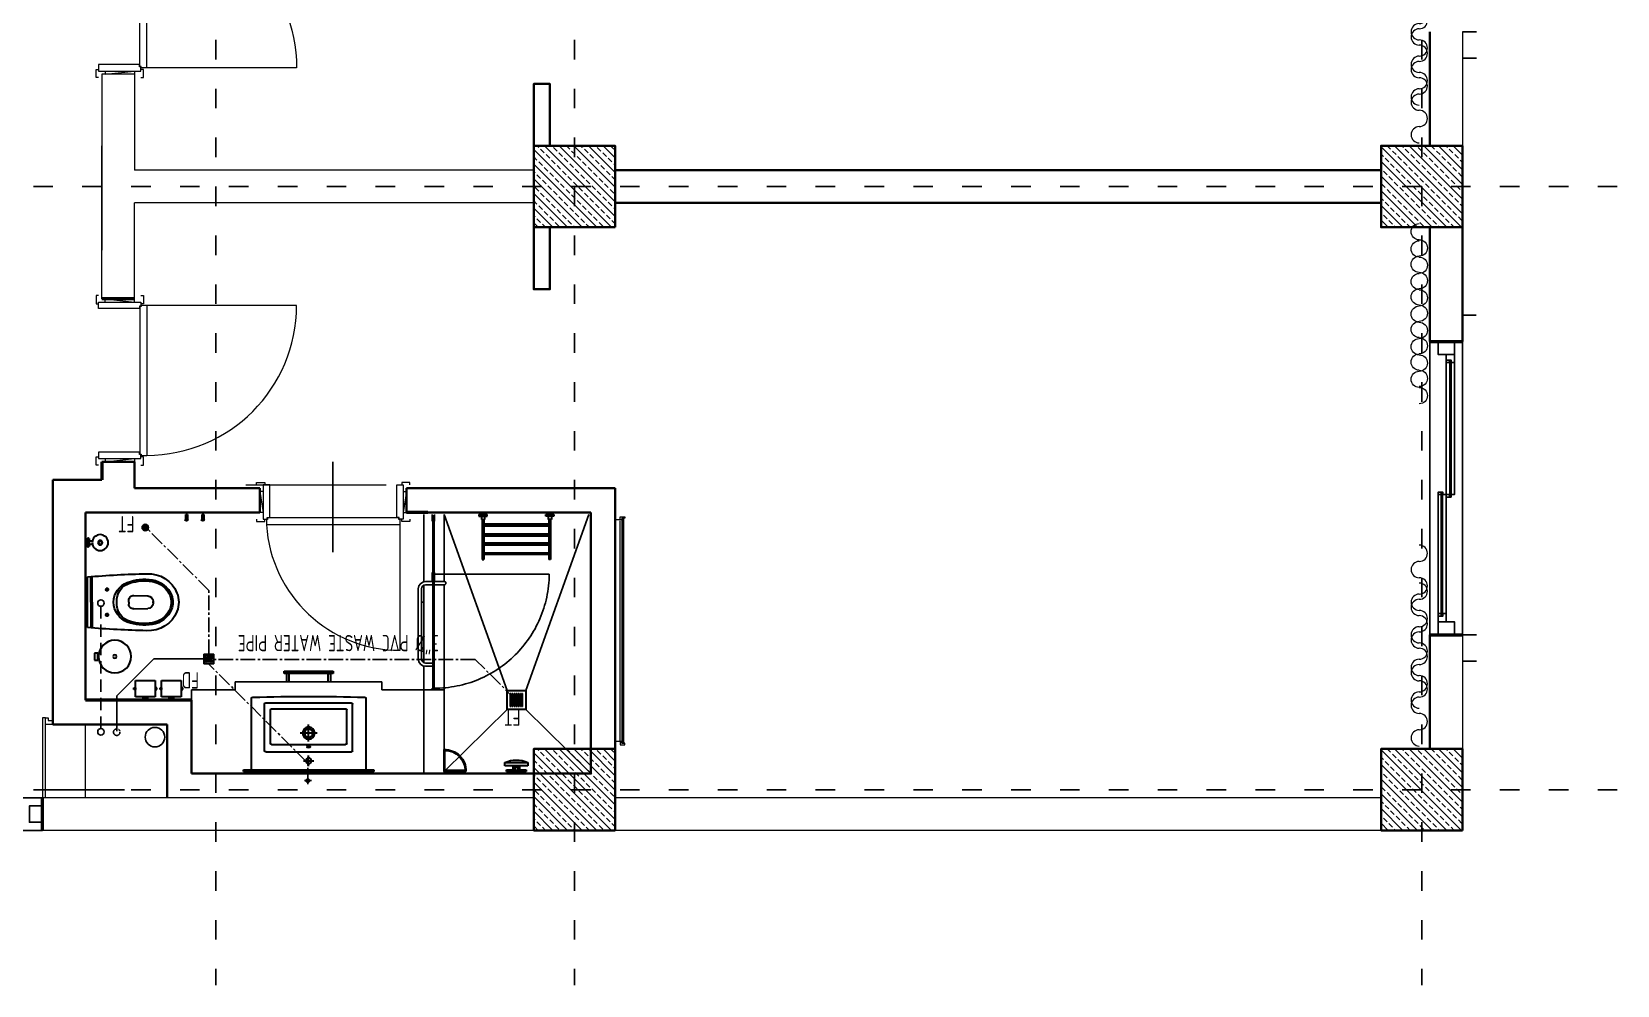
# Model space of a CAD drawing. Header units: millimetres. Extents: x 626118 to 667468, y 4481694 to 4492717.
# Drawn here: x 656690 to 657663, y 4488949 to 4489534 of the extents above; entities that cross this region are included whole.
import ezdxf

# ---------------------------------------------------------------- set-up
doc = ezdxf.new("R2010")
doc.units = ezdxf.units.MM
for name, pattern in [('ACAD_ISO03W100', [30, 12, -18]), ('CENTER2', [1.125, 0.75, -0.125, 0.125, -0.125]), ('DUZ', [500, 500]), ('HIDDEN', [0.375, 0.25, -0.125]), ('HIDDEN2', [0.1875, 0.125, -0.0625])]:
    doc.linetypes.add(name, pattern=pattern)
doc.layers.get('0').update_dxf_attribs({"color": 1, "linetype": 'DUZ'})
for name, color, linetype in [('0 MC MAHAL', 94, 'Continuous'), ('a_cam', 161, 'Continuous'), ('a_gorunus', 233, 'Continuous'), ('a_mobilya', 1, 'Continuous'), ('a_mobilya_tarama', 253, 'Continuous'), ('a_seramik', 241, 'Continuous'), ('a_seramik_tarama', 85, 'Continuous'), ('a_vitrifiye', 195, 'Continuous'), ('AGAC', 116, 'Continuous'), ('DR-SOIL PIPE', 6, 'HIDDEN'), ('DR-TEXT', 3, 'Continuous'), ('DR-WASTE PIPE', 5, 'CENTER2'), ('KOLTAR_F', 145, 'Continuous'), ('PEN', 161, 'Continuous'), ('pen.kap.olc', 205, 'Continuous'), ('PLUM FIT', 7, 'Continuous'), ('söve', 26, 'DUZ'), ('TESİSAT', 57, 'Continuous')]:
    doc.layers.add(name, color=color, linetype=linetype)
for name, color, linetype, lineweight in [('cam', 143, 'Continuous', 20), ('DUV', 220, 'Continuous', 50), ('DUVAR', 7, 'Continuous', 35), ('FE_MOBTEF.2', 33, 'Continuous', 18), ('FE_PERDE', 205, 'Continuous', 15), ('gor25', 142, 'Continuous', 25), ('iç duvar', 7, 'Continuous', 50), ('KAPEN', 151, 'Continuous', 9), ('KOLON_F', 3, 'Continuous', 35), ('sabt_tef', 181, 'Continuous', 30)]:
    doc.layers.add(name, color=color, linetype=linetype, lineweight=lineweight)
doc.styles.add('din.shx', font='din.shx', dxfattribs={"width": 0.7})
pattern_1 = [(135, (5158970.136, 3828830.847), (-4.4901280605, -4.4901280605), []), (135, (5158970.136, 3828835.337), (-4.4901280605, -4.4901280605), [3.175, -1.5875])]
pattern_2 = [(135, (5159490.136, 3828830.847), (-4.4901280605, -4.4901280605), []), (135, (5159490.136, 3828835.337), (-4.4901280605, -4.4901280605), [3.175, -1.5875])]

# ---------------------------------------------------------------- blocks, each defined once
blk = doc.blocks.new('GEN_BLOCK00601')
at = {"linetype": 'Continuous', "ltscale": 50}
for centre, start, end in [((50, 50), 0, 180), ((250, 50), 0, 180), ((450, 50), 0, 180), ((650, 50), 0, 180), ((850, 50), 0, 180), ((150, 50), 180, 0), ((350, 50), 180, 0), ((550, 50), 180, 0), ((750, 50), 180, 0), ((950, 50), 180, 0)]:
    blk.add_arc(centre, 50, start, end, dxfattribs=at)
for tag in ['Sfb', 'FLOOR']:
    blk.add_attdef(tag, (0, 0), '', height=1)
blk = doc.blocks.new('K210')
for p, q in [((0.04, 0.985), (0.04, 0.032)), ((0.04, 0.032), (0.047, 0.032)), ((0.047, 0.032), (0.047, 0.022)), ((0.047, 0.022), (0.953, 0.022)), ((0.953, 0.032), (0.96, 0.032)), ((0.953, 0.022), (0.953, 0.032)), ((0.96, 0.032), (0.96, 0.065))]:
    blk.add_line(p, q)
for points in [[(-0.02, 0.03), (-0.02, 0.045), (0.03, 0.045), (0.03, 0.03)], [(0.04, 0.065), (0.96, 0.065)], [(1.02, 0.03), (1.02, 0.045), (0.97, 0.045), (0.97, 0.03)], [(0.02, -0.19), (0, -0.19), (0.02, -0.01), (0, -0.01)], [(0.98, -0.19), (1, -0.19), (0.98, -0.01), (1, -0.01)], [(-0.02, -0.23), (-0.02, -0.245), (0.03, -0.245), (0.03, -0.23)], [(1.02, -0.23), (1.02, -0.245), (0.97, -0.245), (0.97, -0.23)]]:
    blk.add_lwpolyline(points)
for points in [[(0.02, 0.03), (0.045, 0.03), (0.045, 0.02), (0.06, 0.02), (0.06, -0.23), (0.02, -0.23)], [(0.98, 0.03), (0.955, 0.03), (0.955, 0.02), (0.94, 0.02), (0.94, -0.23), (0.98, -0.23)]]:
    blk.add_lwpolyline(points, close=True)
blk.add_arc((0.04, 0.065), 0.92, 0, 90)
blk = doc.blocks.new('new block')
at = {"layer": 'KAPEN'}
for p, q in [((105202.0528, 48261.8596), (105202.0198, 48261.8596)), ((105202.0528, 48261.8526), (105202.0528, 48261.8596)), ((105202.0628, 48261.8526), (105202.0528, 48261.8526)), ((105202.0628, 48261.0466), (105202.0628, 48261.8526)), ((105201.2498, 48261.0396), (105202.0528, 48261.0396)), ((105202.0528, 48261.0466), (105202.0628, 48261.0466)), ((105202.0528, 48261.0396), (105202.0528, 48261.0466))]:
    blk.add_line(p, q, dxfattribs=at)
for points in [[(105202.0198, 48261.0396), (105202.0198, 48261.8596)], [(105202.0548, 48261.9196), (105202.0398, 48261.9196), (105202.0398, 48261.8696), (105202.0548, 48261.8696)], [(105202.2248, 48261.8796), (105202.2248, 48261.8996), (105202.0948, 48261.8796), (105202.0948, 48261.8996)], [(105202.2648, 48261.9196), (105202.2798, 48261.9196), (105202.2798, 48261.8696), (105202.2648, 48261.8696)], [(105202.0548, 48260.9796), (105202.0398, 48260.9796), (105202.0398, 48261.0296), (105202.0548, 48261.0296)], [(105202.2248, 48261.0196), (105202.2248, 48260.9996), (105202.0948, 48261.0196), (105202.0948, 48260.9996)], [(105202.2648, 48260.9796), (105202.2798, 48260.9796), (105202.2798, 48261.0296), (105202.2648, 48261.0296)]]:
    blk.add_lwpolyline(points, dxfattribs=at)
for points in [[(105202.0548, 48261.8796), (105202.0548, 48261.8546), (105202.0648, 48261.8546), (105202.0648, 48261.8396), (105202.2648, 48261.8396), (105202.2648, 48261.8796)], [(105202.0548, 48261.0196), (105202.0548, 48261.0446), (105202.0648, 48261.0446), (105202.0648, 48261.0596), (105202.2648, 48261.0596), (105202.2648, 48261.0196)]]:
    blk.add_lwpolyline(points, close=True, dxfattribs=at)
blk.add_arc((105202.0715, 48261.0396), 0.8216, 93.60232, 180, dxfattribs=at)
blk = doc.blocks.new('rgtkjıtdkfgölv')
at = {"layer": 'FE_MOBTEF.2'}
for p, q in [((104445.9079, 48877.9319), (104445.8879, 48877.9319)), ((104445.8879, 48877.9319), (104445.8879, 48877.9019)), ((104445.8879, 48877.9019), (104445.8979, 48877.9019)), ((104445.8979, 48877.9139), (104445.8979, 48877.9219)), ((104445.8979, 48877.9219), (104447.2779, 48877.9219)), ((104445.8979, 48877.9219), (104445.9079, 48877.9219)), ((104445.8979, 48877.9019), (104445.8979, 48877.9219)), ((104445.8979, 48877.9079), (104445.8979, 48877.9139)), ((104445.8979, 48877.9139), (104447.2779, 48877.9139)), ((104447.2779, 48877.9139), (104445.8979, 48877.9139)), ((104447.2779, 48877.9079), (104445.8979, 48877.9079)), ((104445.9076, 48877.9319), (104445.9076, 48877.9619)), ((104445.9079, 48877.9219), (104445.9079, 48877.9319)), ((104447.2612, 48877.9319), (104445.9143, 48877.9319)), ((104447.2679, 48877.9319), (104447.2679, 48877.9619)), ((104447.2679, 48877.9319), (104447.2879, 48877.9319)), ((104447.2679, 48877.9219), (104447.2679, 48877.9319)), ((104447.2779, 48877.9219), (104447.2679, 48877.9219)), ((104447.2779, 48877.9019), (104447.2779, 48877.9219)), ((104447.2779, 48877.9219), (104447.2779, 48877.9139)), ((104447.2779, 48877.9139), (104447.2779, 48877.9079)), ((104447.2879, 48877.9019), (104447.2779, 48877.9019)), ((104447.2879, 48877.9319), (104447.2879, 48877.9019))]:
    blk.add_line(p, q, dxfattribs=at)
blk = doc.blocks.new('urejjnjf')
at = {"layer": 'sabt_tef'}
for p, q in [((104450.0661, 49042.3043), (104449.7561, 49042.3043)), ((104449.9111, 49042.2843), (104449.7561, 49042.2843)), ((104449.9111, 49042.2763), (104449.7561, 49042.2763)), ((104449.9111, 49042.2843), (104450.0661, 49042.2843)), ((104449.9111, 49042.2763), (104450.0661, 49042.2763)), ((104449.8462, 49042.1843), (104449.8216, 49042.1843)), ((104449.8336, 49042.1951), (104449.8336, 49042.1843)), ((104449.8336, 49042.1734), (104449.8336, 49042.1843)), ((104449.976, 49042.1843), (104450.0006, 49042.1843)), ((104449.9886, 49042.1951), (104449.9886, 49042.1843)), ((104449.9886, 49042.1734), (104449.9886, 49042.1843)), ((104449.9111, 49042.0508), (104449.8995, 49042.0508)), ((104449.9111, 49042.0508), (104449.9227, 49042.0508)), ((104449.8695, 49042.0199), (104449.872, 49041.9351)), ((104449.9527, 49042.0199), (104449.9501, 49041.9351)), ((104449.9111, 49041.9011), (104449.907, 49041.9011)), ((104449.907, 49041.9011), (104449.9111, 49041.9011)), ((104449.9152, 49041.9011), (104449.9111, 49041.9011)), ((104449.9111, 49041.9011), (104449.9152, 49041.9011))]:
    blk.add_line(p, q, dxfattribs=at)
for centre, major_axis, start_param, end_param in [((104454.7356, 49041.8516), (3.5355, 3.5355), 2.265542, 2.338186), ((104445.0866, 49041.8516), (-3.5355, 3.5355), 3.944999, 4.017643), ((104449.9111, 49042.0143), (0.0919, 0.0919), 0.785398, 1.997007), ((104449.9002, 49042.0148), (-0.0778, 0.0778), -0.884575, 0.555132), ((104449.8336, 49042.1843), (-0.0053, 0.0053), 3.926991, 7.068583), ((104449.8336, 49042.1843), (0.0053, 0.0053), 2.356194, 5.497787), ((104449.9111, 49042.0143), (-0.0919, 0.0919), 4.286178, 5.497787), ((104449.922, 49042.0148), (0.0778, 0.0778), 5.728053, 7.16776), ((104449.9886, 49042.1843), (-0.0053, 0.0053), 3.926991, 7.068583), ((104449.9886, 49042.1843), (0.0053, 0.0053), 2.356194, 5.497787), ((104450.0702, 49041.9545), (0.2121, 0.2121), 1.997007, 2.51551), ((104450.0702, 49041.9545), (0.2051, 0.2051), 2.057267, 2.51551), ((104449.8995, 49042.0208), (0.0212, 0.0212), 0.785398, 2.385987), ((104449.9227, 49042.0208), (-0.0212, 0.0212), 3.897198, 5.497787), ((104449.7519, 49041.9545), (0.2051, 0.2051), 5.338472, 5.796715), ((104449.7519, 49041.9545), (0.2121, 0.2121), 5.338472, 5.856974), ((104449.9261, 49041.9313), (-0.1344, 0.1344), 0.731068, 1.971798), ((104449.907, 49041.9361), (-0.0247, 0.0247), 0.815191, 2.356194), ((104449.9152, 49041.9361), (0.0247, 0.0247), 3.926991, 5.467994), ((104449.8961, 49041.9313), (0.1344, 0.1344), 4.311388, 5.552117), ((104449.9261, 49041.9313), (0.1089, 0.1089), 2.51551, 3.542594), ((104449.9261, 49041.9313), (-0.1018, 0.1018), 0.944713, 1.971798), ((104449.8961, 49041.9313), (-0.1018, 0.1018), 2.740591, 3.767676), ((104449.8961, 49041.9313), (-0.1089, 0.1089), 2.740591, 3.767676), ((104449.9111, 49041.8943), (0.1061, 0.1061), 3.542594, 3.926991), ((104449.9111, 49041.8943), (0.0806, 0.0806), 3.542594, 3.926991), ((104449.9111, 49041.8943), (0.0735, 0.0735), 3.542594, 3.926991), ((104449.9111, 49041.8943), (-0.0735, 0.0735), 2.356194, 2.740591), ((104449.9111, 49041.8943), (-0.0806, 0.0806), 2.356194, 2.740591), ((104449.9111, 49041.8943), (-0.1061, 0.1061), 2.356194, 2.740591)]:
    blk.add_ellipse(centre, major_axis=major_axis, ratio=1, start_param=start_param, end_param=end_param, dxfattribs=at)
blk = doc.blocks.new('sj4rıekfsdöşlçdoeköd')
blk.add_line((104449.3382, 48901.752), (104449.3382, 48901.767))
at = {"layer": 'a_cam'}
for p, q in [((104448.3202, 48901.1255), (104448.3202, 48901.1175)), ((104448.6682, 48901.1255), (104448.3202, 48901.1255)), ((104448.6682, 48901.1175), (104448.6682, 48901.1255)), ((104448.6862, 48901.1255), (104448.6862, 48901.1175)), ((104449.3782, 48901.1255), (104448.6862, 48901.1255)), ((104449.3782, 48901.1175), (104449.3782, 48901.1255)), ((104448.3202, 48901.1175), (104448.6682, 48901.1175)), ((104448.6862, 48901.1175), (104449.3782, 48901.1175))]:
    blk.add_line(p, q, dxfattribs=at)
at = {"layer": 'a_gorunus'}
for p, q in [((104448.7245, 48901.18), (104448.3122, 48901.18)), ((104449.2209, 48901.18), (104448.7455, 48901.18)), ((104449.3882, 48901.18), (104449.242, 48901.18)), ((104448.7232, 48901.056), (104448.3122, 48901.056)), ((104449.3882, 48901.056), (104448.7432, 48901.056))]:
    blk.add_line(p, q, dxfattribs=at)
at = {"layer": 'a_mobilya'}
for p, q in [((104448.7232, 48901.1255), (104448.7232, 48901.1695)), ((104448.7432, 48901.1695), (104448.7432, 48901.1255)), ((104448.7682, 48901.2145), (104449.1982, 48901.2145)), ((104449.1982, 48901.1945), (104448.7682, 48901.1945)), ((104449.2232, 48901.1255), (104449.2232, 48901.1695)), ((104449.2432, 48901.1695), (104449.2432, 48901.1255)), ((104448.7232, 48901.0545), (104448.7232, 48901.1175)), ((104448.7432, 48901.1175), (104448.7432, 48901.0545))]:
    blk.add_line(p, q, dxfattribs=at)
for centre, major_axis, start_param, end_param in [((104448.7682, 48901.1695), (0.0318, 0.0318), 0.785398, 2.356194), ((104448.7682, 48901.1695), (0.0177, 0.0177), 0.785398, 2.356194), ((104449.1982, 48901.1695), (-0.0318, 0.0318), 3.926991, 5.497787), ((104449.1982, 48901.1695), (-0.0177, 0.0177), 3.926991, 5.497787), ((104448.7332, 48901.0545), (0.00707, 0.00707), 2.356194, 5.497787)]:
    blk.add_ellipse(centre, major_axis=major_axis, ratio=1, start_param=start_param, end_param=end_param, dxfattribs=at)
at = {"layer": 'a_mobilya_tarama', "linetype": 'HIDDEN2', "ltscale": 200}
for p, q in [((104449.3927, 48900.6695), (104448.3122, 48901.056)), ((104449.5077, 48900.6695), (104449.8882, 48901.056)), ((104449.4106, 48900.6496), (104449.4106, 48900.6446)), ((104449.4906, 48900.6496), (104449.4106, 48900.6496)), ((104449.4106, 48900.6446), (104449.4906, 48900.6446)), ((104449.4106, 48900.638), (104449.4106, 48900.633)), ((104449.4906, 48900.638), (104449.4106, 48900.638)), ((104449.4906, 48900.6446), (104449.4906, 48900.6496)), ((104449.4906, 48900.633), (104449.4906, 48900.638)), ((104449.3927, 48900.5545), (104448.3122, 48900.168)), ((104449.4102, 48900.6263), (104449.4102, 48900.6213)), ((104449.4902, 48900.6263), (104449.4102, 48900.6263)), ((104449.4102, 48900.6213), (104449.4902, 48900.6213)), ((104449.4102, 48900.6031), (104449.4102, 48900.5981)), ((104449.4902, 48900.6031), (104449.4102, 48900.6031)), ((104449.4102, 48900.5981), (104449.4902, 48900.5981)), ((104449.4102, 48900.5917), (104449.4102, 48900.5867)), ((104449.4902, 48900.5917), (104449.4102, 48900.5917)), ((104449.4102, 48900.5867), (104449.4902, 48900.5867)), ((104449.4102, 48900.5803), (104449.4102, 48900.5753)), ((104449.4902, 48900.5803), (104449.4102, 48900.5803)), ((104449.4102, 48900.5753), (104449.4902, 48900.5753)), ((104449.4106, 48900.633), (104449.4906, 48900.633)), ((104449.4106, 48900.6148), (104449.4106, 48900.6098)), ((104449.4906, 48900.6148), (104449.4106, 48900.6148)), ((104449.4106, 48900.6098), (104449.4906, 48900.6098)), ((104449.4902, 48900.6213), (104449.4902, 48900.6263)), ((104449.4902, 48900.5981), (104449.4902, 48900.6031)), ((104449.4902, 48900.5867), (104449.4902, 48900.5917)), ((104449.4902, 48900.5753), (104449.4902, 48900.5803)), ((104449.4906, 48900.6098), (104449.4906, 48900.6148)), ((104449.5077, 48900.5545), (104449.8882, 48900.168))]:
    blk.add_line(p, q, dxfattribs=at)
at = {"layer": 'a_seramik'}
for p, q in [((104449.3882, 48902.606), (104449.3882, 48902.337)), ((104449.4502, 48902.606), (104449.3882, 48902.606)), ((104449.3382, 48902.337), (104449.3382, 48901.437)), ((104449.3882, 48902.337), (104449.3382, 48902.337)), ((104449.3382, 48901.437), (104449.3882, 48901.437)), ((104449.3882, 48901.437), (104449.3882, 48901.18)), ((104449.3882, 48901.18), (104449.9002, 48901.18)), ((104449.3882, 48901.056), (104449.3882, 48901.18)), ((104449.9002, 48901.056), (104449.3882, 48901.056))]:
    blk.add_line(p, q, dxfattribs=at)
at = {"layer": 'a_seramik_tarama'}
for p, q in [((104448.8502, 48901.18), (104448.8502, 48901.1945)), ((104449.1502, 48901.18), (104449.1502, 48901.1945))]:
    blk.add_line(p, q, dxfattribs=at)
at = {"layer": 'a_vitrifiye'}
for p, q in [((104449.8882, 48901.487), (104449.8882, 48902.287)), ((104448.3522, 48901.129), (104448.3122, 48901.129)), ((104448.3152, 48901.126), (104448.3522, 48901.126)), ((104448.3522, 48901.126), (104448.3522, 48901.129)), ((104448.6682, 48901.129), (104448.6782, 48901.129)), ((104448.6682, 48901.114), (104448.6682, 48901.129)), ((104448.6782, 48901.129), (104448.6782, 48901.114)), ((104448.6812, 48901.117), (104448.6812, 48901.126)), ((104448.6812, 48901.126), (104448.7182, 48901.126)), ((104449.3782, 48901.129), (104449.3782, 48901.114)), ((104449.3782, 48901.129), (104449.3782, 48901.114)), ((104449.3882, 48901.129), (104449.3782, 48901.129)), ((104449.3882, 48901.129), (104449.3882, 48901.114)), ((104449.3882, 48901.114), (104449.3882, 48901.129)), ((104448.3122, 48901.114), (104448.3522, 48901.114)), ((104448.3522, 48901.117), (104448.3152, 48901.117)), ((104448.3522, 48901.114), (104448.3522, 48901.117)), ((104448.6782, 48901.114), (104448.6682, 48901.114)), ((104448.6782, 48901.114), (104448.7182, 48901.114)), ((104448.7182, 48901.117), (104448.6812, 48901.117)), ((104449.3782, 48901.114), (104449.3882, 48901.114))]:
    blk.add_line(p, q, dxfattribs=at)
at = {"layer": 'a_vitrifiye', "linetype": 'HIDDEN', "ltscale": 10}
for p, q in [((104448.6782, 48901.129), (104448.6782, 48900.4105)), ((104448.7182, 48901.129), (104448.6782, 48901.129))]:
    blk.add_line(p, q, dxfattribs=at)
at = {"layer": 'a_vitrifiye', "linetype": 'HIDDEN'}
for p, q in [((104448.7182, 48901.129), (104448.7182, 48901.126)), ((104448.7182, 48901.114), (104448.7182, 48901.117))]:
    blk.add_line(p, q, dxfattribs=at)
at = {"layer": 'a_vitrifiye', "linetype": 'HIDDEN', "ltscale": 10}
blk.add_ellipse((104448.6722, 48901.1165), major_axis=(-0.4992, 0.4992), ratio=1, start_param=2.364699, end_param=3.928437, dxfattribs=at)
at = {"layer": 'sabt_tef'}
for p, q in [((104448.4572, 48903.238), (104448.4572, 48903.244)), ((104448.5119, 48903.244), (104448.4572, 48903.244)), ((104448.5119, 48903.238), (104448.4572, 48903.238)), ((104448.4601, 48903.2339), (104448.4601, 48903.238)), ((104448.4601, 48903.2339), (104448.5091, 48903.2339)), ((104448.4746, 48903.2319), (104448.4746, 48903.2141)), ((104448.4946, 48903.2319), (104448.4946, 48903.2141)), ((104448.5091, 48903.2339), (104448.5091, 48903.238)), ((104448.5119, 48903.238), (104448.5119, 48903.244)), ((104449.1624, 48903.2021), (104449.2049, 48903.2021)), ((104449.1624, 48903.1813), (104449.1624, 48903.2021)), ((104449.2049, 48903.1813), (104449.1624, 48903.1813)), ((104449.2049, 48903.2021), (104449.2049, 48903.1813)), ((104449.4302, 48902.949), (104449.3302, 48902.949)), ((104449.3302, 48902.949), (104449.3302, 48902.829)), ((104449.3752, 48902.959), (104449.3752, 48902.949)), ((104449.3852, 48902.959), (104449.3752, 48902.959)), ((104449.3752, 48902.949), (104449.3852, 48902.949)), ((104449.3852, 48902.949), (104449.3852, 48902.959)), ((104449.4302, 48902.829), (104449.4302, 48902.949)), ((104449.4302, 48902.8915), (104449.4352, 48902.8915)), ((104449.4352, 48902.8865), (104449.4302, 48902.8865)), ((104449.4352, 48902.904), (104449.4452, 48902.904)), ((104449.4352, 48902.874), (104449.4352, 48902.904)), ((104449.4352, 48902.8915), (104449.4352, 48902.8865)), ((104449.4452, 48902.904), (104449.4452, 48902.874)), ((104449.3302, 48902.829), (104449.4302, 48902.829)), ((104449.4302, 48902.789), (104449.3302, 48902.789)), ((104449.3302, 48902.789), (104449.3302, 48902.669)), ((104449.3752, 48902.829), (104449.3852, 48902.829)), ((104449.3752, 48902.819), (104449.3752, 48902.829)), ((104449.3852, 48902.819), (104449.3752, 48902.819)), ((104449.3752, 48902.799), (104449.3752, 48902.789)), ((104449.3852, 48902.799), (104449.3752, 48902.799)), ((104449.3752, 48902.789), (104449.3852, 48902.789)), ((104449.3852, 48902.829), (104449.3852, 48902.819)), ((104449.3852, 48902.789), (104449.3852, 48902.799)), ((104449.4302, 48902.669), (104449.4302, 48902.789)), ((104449.4452, 48902.874), (104449.4352, 48902.874)), ((104449.4302, 48902.7315), (104449.4352, 48902.7315)), ((104449.4352, 48902.7265), (104449.4302, 48902.7265)), ((104449.4352, 48902.744), (104449.4452, 48902.744)), ((104449.4352, 48902.714), (104449.4352, 48902.744)), ((104449.4352, 48902.7315), (104449.4352, 48902.7265)), ((104449.4452, 48902.714), (104449.4352, 48902.714)), ((104449.4452, 48902.744), (104449.4452, 48902.714)), ((104448.3122, 48902.641), (104448.3122, 48902.631)), ((104448.3422, 48902.641), (104448.3122, 48902.641)), ((104448.3122, 48902.631), (104448.3422, 48902.631)), ((104448.3422, 48902.641), (104448.3422, 48902.645)), ((104448.3422, 48902.627), (104448.3422, 48902.631)), ((104449.3302, 48902.669), (104449.4302, 48902.669)), ((104449.3752, 48902.669), (104449.3852, 48902.669)), ((104449.3752, 48902.659), (104449.3752, 48902.669)), ((104449.3852, 48902.659), (104449.3752, 48902.659)), ((104449.3852, 48902.669), (104449.3852, 48902.659)), ((104448.3122, 48902.541), (104448.3122, 48902.531)), ((104448.3422, 48902.541), (104448.3122, 48902.541)), ((104448.3122, 48902.531), (104448.3422, 48902.531)), ((104448.3422, 48902.541), (104448.3422, 48902.545)), ((104448.3422, 48902.527), (104448.3422, 48902.531)), ((104449.8812, 48902.237), (104449.4402, 48902.237)), ((104449.8782, 48902.287), (104449.8782, 48901.487)), ((104449.8882, 48902.287), (104449.8782, 48902.287)), ((104449.8882, 48901.544), (104449.8882, 48902.23)), ((104449.4682, 48902.15), (104449.4682, 48901.624)), ((104449.7612, 48902.157), (104449.4752, 48902.157)), ((104449.5042, 48902.114), (104449.5042, 48901.66)), ((104449.7162, 48902.121), (104449.5112, 48902.121)), ((104449.7232, 48902.114), (104449.7232, 48901.66)), ((104449.7682, 48902.15), (104449.7682, 48901.624)), ((104449.2732, 48902.037), (104449.2732, 48901.737)), ((104449.2882, 48902.037), (104449.2732, 48902.037)), ((104449.2882, 48901.737), (104449.2882, 48902.037)), ((104449.2882, 48902.007), (104449.2882, 48902.022)), ((104449.2882, 48902.022), (104449.3382, 48902.022)), ((104449.3382, 48902.007), (104449.2882, 48902.007)), ((104449.6532, 48901.8345), (104449.6532, 48901.9395)), ((104449.8232, 48901.9196), (104449.8232, 48901.8544)), ((104449.7057, 48901.887), (104449.6007, 48901.887)), ((104449.8558, 48901.887), (104449.7906, 48901.887)), ((104449.2732, 48901.737), (104449.2882, 48901.737)), ((104449.2882, 48901.767), (104449.2882, 48901.752)), ((104449.3382, 48901.767), (104449.2882, 48901.767)), ((104449.2882, 48901.752), (104449.3382, 48901.752)), ((104449.7612, 48901.617), (104449.4752, 48901.617)), ((104449.7162, 48901.653), (104449.5112, 48901.653)), ((104449.4402, 48901.537), (104449.8812, 48901.537)), ((104449.8782, 48901.487), (104449.8882, 48901.487)), ((104449.8882, 48901.056), (104449.7542, 48901.056)), ((104449.8832, 48901.051), (104449.7591, 48901.051)), ((104449.8832, 48900.9269), (104449.8832, 48901.051)), ((104449.8882, 48900.922), (104449.8882, 48901.056)), ((104448.3122, 48900.792), (104448.3122, 48900.842)), ((104448.3122, 48900.842), (104448.3222, 48900.842)), ((104448.3222, 48900.842), (104448.3222, 48900.792)), ((104448.3222, 48900.792), (104448.3122, 48900.792)), ((104448.3222, 48900.827), (104448.3422, 48900.827)), ((104448.3222, 48900.807), (104448.3422, 48900.807)), ((104448.3422, 48900.827), (104448.3422, 48900.807)), ((104448.3422, 48900.822), (104448.5872, 48900.822)), ((104448.3422, 48900.812), (104448.5872, 48900.812)), ((104448.3722, 48900.812), (104448.3822, 48900.812)), ((104448.3722, 48900.412), (104448.3722, 48900.812)), ((104448.3822, 48900.812), (104448.3822, 48900.412)), ((104448.4322, 48900.812), (104448.4422, 48900.812)), ((104448.4322, 48900.412), (104448.4322, 48900.812)), ((104448.4422, 48900.812), (104448.4422, 48900.412)), ((104448.4872, 48900.812), (104448.4972, 48900.812)), ((104448.4872, 48900.412), (104448.4872, 48900.812)), ((104448.4972, 48900.812), (104448.4972, 48900.412)), ((104448.5572, 48900.812), (104448.5472, 48900.812)), ((104448.5472, 48900.812), (104448.5472, 48900.412)), ((104448.5572, 48900.412), (104448.5572, 48900.812)), ((104448.5872, 48900.822), (104448.5872, 48900.812)), ((104449.3927, 48900.6695), (104449.3927, 48900.5545)), ((104449.5077, 48900.6695), (104449.3927, 48900.6695)), ((104449.5077, 48900.5545), (104449.5077, 48900.6695)), ((104449.8532, 48900.682), (104449.8332, 48900.682)), ((104449.8332, 48900.682), (104449.8332, 48900.542)), ((104449.8532, 48900.682), (104449.8332, 48900.682)), ((104449.8532, 48900.617), (104449.8532, 48900.682)), ((104449.8532, 48900.542), (104449.8532, 48900.682)), ((104449.8782, 48900.672), (104449.8782, 48900.624)), ((104449.8882, 48900.672), (104449.8782, 48900.672)), ((104449.8882, 48900.552), (104449.8882, 48900.672)), ((104449.3927, 48900.5545), (104449.5077, 48900.5545)), ((104449.8332, 48900.542), (104449.8532, 48900.542)), ((104449.8332, 48900.542), (104449.8532, 48900.542)), ((104449.8646, 48900.617), (104449.8532, 48900.617)), ((104449.8646, 48900.617), (104449.8532, 48900.617)), ((104449.8532, 48900.542), (104449.8532, 48900.607)), ((104449.8532, 48900.607), (104449.8646, 48900.607)), ((104449.8532, 48900.607), (104449.8646, 48900.607)), ((104449.8582, 48900.632), (104449.8582, 48900.617)), ((104449.8782, 48900.632), (104449.8582, 48900.632)), ((104449.8582, 48900.607), (104449.8582, 48900.592)), ((104449.8582, 48900.592), (104449.8782, 48900.592)), ((104449.8882, 48900.624), (104449.8632, 48900.624)), ((104449.8632, 48900.624), (104449.8632, 48900.622)), ((104449.8632, 48900.622), (104449.8632, 48900.624)), ((104449.8632, 48900.624), (104449.8882, 48900.624)), ((104449.8632, 48900.622), (104449.8732, 48900.622)), ((104449.8832, 48900.622), (104449.8632, 48900.622)), ((104449.8732, 48900.602), (104449.8632, 48900.602)), ((104449.8632, 48900.602), (104449.8632, 48900.6)), ((104449.8632, 48900.6), (104449.8632, 48900.602)), ((104449.8632, 48900.602), (104449.8832, 48900.602)), ((104449.8632, 48900.6), (104449.8882, 48900.6)), ((104449.8882, 48900.6), (104449.8632, 48900.6)), ((104449.8782, 48900.624), (104449.8782, 48900.632)), ((104449.8782, 48900.592), (104449.8782, 48900.6)), ((104449.8782, 48900.6), (104449.8782, 48900.552)), ((104449.8782, 48900.552), (104449.8882, 48900.552)), ((104449.8832, 48900.602), (104449.8832, 48900.622)), ((104449.8882, 48900.6), (104449.8882, 48900.624)), ((104449.8882, 48900.624), (104449.8882, 48900.6)), ((104448.3122, 48900.432), (104448.3122, 48900.382)), ((104448.3222, 48900.432), (104448.3122, 48900.432)), ((104448.3122, 48900.382), (104448.3222, 48900.382)), ((104448.3222, 48900.382), (104448.3222, 48900.432)), ((104448.3222, 48900.417), (104448.3422, 48900.417)), ((104448.3222, 48900.397), (104448.3422, 48900.397)), ((104448.3422, 48900.397), (104448.3422, 48900.417)), ((104448.3422, 48900.412), (104448.5872, 48900.412)), ((104448.3422, 48900.402), (104448.5872, 48900.402)), ((104448.3822, 48900.412), (104448.3722, 48900.412)), ((104448.4422, 48900.412), (104448.4322, 48900.412)), ((104448.4972, 48900.412), (104448.4872, 48900.412)), ((104448.5472, 48900.412), (104448.5572, 48900.412)), ((104448.5872, 48900.402), (104448.5872, 48900.412))]:
    blk.add_line(p, q, dxfattribs=at)
for centre, major_axis, ratio, start_param, end_param in [((104448.4846, 48903.1662), (0.0346, 0.0346), 1, 0.785398, 7.068583), ((104448.4846, 48903.1662), (0.0099, 0.0099), 1, 0.785398, 7.068583), ((104448.4846, 48903.1662), (-0.00707, 0.00707), 1, -0.785398, 5.497787), ((104449.1836, 48903.0762), (-0.0708, 0.0708), 1, -0.785398, 5.497787), ((104449.1836, 48903.0762), (0.00765, 0.00765), 1, 0.785398, 7.068583), ((104448.3422, 48902.636), (0.00636, 0.00636), 1, 3.926991, 7.068583), ((104448.3422, 48902.536), (0.00636, 0.00636), 1, 3.926991, 7.068583), ((104461.1928, 48901.887), (8.3188, 8.3188), 1, 2.327015, 2.385374), ((104449.4402, 48902.23), (-0.00495, 0.00495), 1, -0.785398, 0.751244), ((104449.8812, 48902.23), (-0.00495, 0.00495), 1, 3.926991, 5.497787), ((104449.4752, 48902.15), (-0.00495, 0.00495), 1, -0.785398, 0.785398), ((104449.5112, 48902.114), (-0.00495, 0.00495), 1, -0.785398, 0.785398), ((104449.7162, 48902.114), (-0.00495, 0.00495), 1, 3.926991, 5.497787), ((104449.7612, 48902.15), (-0.00495, 0.00495), 1, 3.926991, 5.497787), ((104449.6532, 48901.887), (0.0265, 0.0265), 1, 3.926991, 10.210176), ((104449.6532, 48901.887), (0.0184, 0.0184), 1, 3.926991, 10.210176), ((104449.8232, 48901.887), (0.0124, 0.0124), 1, 3.926991, 10.210176), ((104449.7372, 48901.887), (0, 0.0123), 0.321168, 0, 6.283185), ((104449.4752, 48901.624), (0.00495, 0.00495), 1, 2.356194, 3.926991), ((104449.5112, 48901.66), (0.00495, 0.00495), 1, 2.356194, 3.926991), ((104449.7162, 48901.66), (0.00495, 0.00495), 1, 3.926991, 5.497787), ((104449.7612, 48901.624), (0.00495, 0.00495), 1, 3.926991, 5.497787), ((104449.4402, 48901.544), (-0.00495, 0.00495), 1, 0.819553, 2.356194), ((104449.8812, 48901.544), (0.00495, 0.00495), 1, 3.926991, 5.497787), ((104449.8838, 48901.0516), (-0.0917, 0.0917), 1, 0.751374, 2.390218), ((104449.8838, 48901.0516), (-0.0882, 0.0882), 1, 0.790124, 2.351469), ((104449.9891, 48900.612), (0.1208, 0.1208), 1, 1.934008, 2.778381), ((104449.9891, 48900.612), (0.1208, 0.1208), 1, 1.934008, 2.778381), ((104449.8732, 48900.612), (0.00707, 0.00707), 1, 0.785398, 7.068583), ((104449.8732, 48900.612), (-0.00707, 0.00707), 1, -0.785398, 0.261799), ((104449.8732, 48900.612), (0.00707, 0.00707), 1, 2.879793, 3.926991)]:
    blk.add_ellipse(centre, major_axis=major_axis, ratio=ratio, start_param=start_param, end_param=end_param, dxfattribs=at)
at = {"layer": '0 MC MAHAL'}
blk.add_blockref('urejjnjf', (-1.0609, -139.0602), dxfattribs=at)
blk = doc.blocks.new('FD')
at = {"layer": 'PLUM FIT'}
h = blk.add_hatch(dxfattribs=at)
h.set_pattern_fill('NET', color=56, scale=7.714286, angle=90, style=0)
h.set_pattern_definition([(90, (7609.1601, 24196.6292), (0.964285714, -1e-13), []), (360, (7609.1601, 24196.6292), (-1e-13, -0.964285714), [])])
h.paths.add_polyline_path([(-1.93, 0, 1), (1.93, 0, 1)])
at = {"layer": 'PLUM FIT', "color": 1}
for p, q in [((-2.89, 2.89), (2.89, 2.89)), ((-2.89, 2.89), (-2.89, -2.89)), ((2.89, 2.89), (2.89, -2.89)), ((-2.89, -2.89), (2.89, -2.89))]:
    blk.add_line(p, q, dxfattribs=at)
for radius in [2.89, 1.93]:
    blk.add_circle((0, 0), radius, dxfattribs=at)
blk = doc.blocks.new('A$Ce8a2d78a')
at = {"layer": 'PLUM FIT'}
h = blk.add_hatch(dxfattribs=at)
h.set_pattern_fill('NET', color=56, scale=8, angle=180.02732, style=0)
h.set_pattern_definition([(180.0273206, (-25093.763, 8008.5444), (-0.000476835, 0.999999887), []), (90.0273206, (-25093.763, 8008.5444), (0.999999887, 0.000476835), [])])
h.paths.add_polyline_path([(2.8, 114.82, -1), (2.8, 110.82, -1)])
h = blk.add_hatch(dxfattribs=at)
h.set_pattern_fill('NET', color=56, scale=8, angle=180.02732, style=0)
h.set_pattern_definition([(180.0273206, (-24866.3813, 8114.2158), (-0.000476835, 0.999999887), []), (90.0273206, (-24866.3813, 8114.2158), (0.999999887, 0.000476835), [])])
h.paths.add_polyline_path([(230.18, 9.15, -1), (230.18, 5.15, -1)])
at = {"layer": 'DR-SOIL PIPE', "ltscale": 30}
blk.add_line((257.41, 130.46, 0), (257.41, 55.45, 0), dxfattribs=at)
at = {"layer": 'DR-SOIL PIPE', "linetype": 'Continuous', "ltscale": 20}
for centre in [(257.41, 132.46, 0), (257.41, 53.45, 0)]:
    blk.add_circle(centre, 2, dxfattribs=at)
at = {"layer": 'DR-WASTE PIPE', "color": 1, "linetype": 'CENTER2'}
for p, q in [((128.11, 162.42, 0), (132.59, 162.42, 0)), ((130.47, 160.18, 0), (130.47, 164.66, 0))]:
    blk.add_line(p, q, dxfattribs=at)
at = {"layer": 'DR-WASTE PIPE', "ltscale": 12}
for p, q in [((130.47, 163.55, 0), (130.47, 152.05, 0)), ((130.7, 151.41), (191.18, 90.94)), ((2.73, 113), (27.68, 88.05)), ((27.68, 88.05, 0), (188.14, 88.05, 0)), ((191.18, 84.75, 0), (191.18, 45.72, 0)), ((191.18, 45.72), (228.68, 8.22))]:
    blk.add_line(p, q, dxfattribs=at)
at = {"layer": 'DR-WASTE PIPE', "linetype": 'Continuous', "ltscale": 12}
for p, q in [((247.65, 110.48), (247.67, 132.16)), ((247.65, 110.48), (224.93, 87.75)), ((194.18, 87.75, 0), (224.93, 87.75, 0))]:
    blk.add_line(p, q, dxfattribs=at)
at = {"layer": 'DR-WASTE PIPE', "color": 1, "linetype": 'Continuous'}
blk.add_circle((130.47, 162.42, 0), 1.14, dxfattribs=at)
at = {"layer": 'DR-WASTE PIPE', "ltscale": 12}
blk.add_circle((247.72, 132.66, 0), 2, dxfattribs=at)
at = {"layer": 'PLUM FIT', "color": 1}
for centre in [(2.8, 112.82, 0), (230.18, 7.15, 0)]:
    blk.add_circle(centre, 2, dxfattribs=at)
at = {"layer": 'DR-WASTE PIPE', "xscale": -1.037037037312984, "yscale": 1.037037037312984, "zscale": 1.037037037312984, "rotation": 89.97267936311599}
blk.add_blockref('FD', (191.18, 87.75, 0), dxfattribs=at)
at = {"layer": 'DR-TEXT', "char_height": 10, "width": 48.765, "attachment_point": 1, "rotation": 0.02732, "style": 'din.shx'}
for s, insert in [('FT', (0, 128.7, 11.08)), ('FD', (197.3, 105.85, 11.08)), ('FT', (236.89, 10, 11.08))]:
    blk.add_mtext(s, dxfattribs=dict(at, insert=insert))
at = {"layer": 'DR-TEXT', "insert": (173.43, 72.99, 0), "char_height": 10, "width": 168.3389, "attachment_point": 9, "style": 'din.shx'}
blk.add_mtext('3"%%C PVC WASTE WATER PIPE ', dxfattribs=at)

msp = doc.modelspace()

# ---------------------------------------------------------------- hatches: boundary and pattern name
at = {"layer": 'KOLTAR_F'}
h = msp.add_hatch(dxfattribs=at)
h.set_pattern_fill('ANSI33', color=256, angle=90, style=0)
h.set_pattern_definition(pattern_2)
h.paths.add_polyline_path([(657047.67, 4489414.33), (657047.67, 4489464.33), (656997.67, 4489464.33), (656997.67, 4489414.33)])
h = msp.add_hatch(dxfattribs=at)
h.set_pattern_fill('ANSI33', color=256, angle=90, style=0)
h.set_pattern_definition(pattern_2)
h.paths.add_polyline_path([(657047.67, 4489414.33), (657047.67, 4489464.33), (656997.67, 4489464.33), (656997.67, 4489414.33)])
h = msp.add_hatch(dxfattribs=at)
h.set_pattern_fill('ANSI33', color=256, angle=90, style=0)
h.set_pattern_definition(pattern_1)
h.paths.add_polyline_path([(657567.67, 4489414.33), (657567.67, 4489464.33), (657517.67, 4489464.33), (657517.67, 4489414.33)])
h = msp.add_hatch(dxfattribs=at)
h.set_pattern_fill('ANSI33', color=256, angle=90, style=0)
h.set_pattern_definition(pattern_1)
h.paths.add_polyline_path([(657567.67, 4489414.33), (657567.67, 4489464.33), (657517.67, 4489464.33), (657517.67, 4489414.33)])
h = msp.add_hatch(dxfattribs=at)
h.set_pattern_fill('ANSI33', color=256, angle=90, style=0)
h.set_pattern_definition([(135, (5159490.136, 3828460.847), (-4.4901280605, -4.4901280605), []), (135, (5159490.136, 3828465.337), (-4.4901280605, -4.4901280605), [3.175, -1.5875])])
h.paths.add_polyline_path([(657047.67, 4489044.33), (657047.67, 4489094.33), (656997.67, 4489094.33), (656997.67, 4489044.33)])
h = msp.add_hatch(dxfattribs=at)
h.set_pattern_fill('ANSI33', color=256, angle=90, style=0)
h.set_pattern_definition([(135, (5158970.136, 3828460.847), (-4.4901280605, -4.4901280605), []), (135, (5158970.136, 3828465.337), (-4.4901280605, -4.4901280605), [3.175, -1.5875])])
h.paths.add_polyline_path([(657567.67, 4489044.33), (657567.67, 4489094.33), (657517.67, 4489094.33), (657517.67, 4489044.33)])

# ---------------------------------------------------------------- linework, layer by layer
at = {"color": 232, "linetype": 'ACAD_ISO03W100'}
for p, q in [((656802.67, 4492079.33), (656802.67, 4488949.33)), ((657022.67, 4492079.33), (657022.67, 4488949.33)), ((657542.67, 4492079.33), (657542.67, 4488949.33)), ((657662.67, 4489439.33), (653722.67, 4489439.33)), ((657662.67, 4489069.33), (653722.67, 4489069.33))]:
    msp.add_line(p, q, dxfattribs=at)
at = {"layer": 'AGAC'}
for p, q in [((657547.67, 4489164.33), (657547.67, 4489344.33)), ((657547.67, 4489164.33), (657547.67, 4489344.33)), ((657567.67, 4489164.33), (657567.67, 4489344.33)), ((657567.67, 4489164.33), (657567.67, 4489344.33)), ((656527.67, 4489064.33), (656696.17, 4489064.33)), ((656527.67, 4489044.33), (656696.17, 4489044.33))]:
    msp.add_line(p, q, dxfattribs=at)
at = {"layer": 'cam'}
for p, q in [((657559.67, 4489332.83), (657559.67, 4489248.83)), ((657559.67, 4489332.83), (657559.67, 4489248.83)), ((657560.17, 4489332.83), (657560.17, 4489248.83)), ((657560.17, 4489332.83), (657560.17, 4489248.83)), ((657560.67, 4489332.83), (657560.67, 4489248.83)), ((657560.67, 4489332.83), (657560.67, 4489248.83)), ((657554.67, 4489175.83), (657554.67, 4489251.83)), ((657554.67, 4489175.83), (657554.67, 4489251.83)), ((657555.17, 4489175.83), (657555.17, 4489251.83)), ((657555.17, 4489175.83), (657555.17, 4489251.83)), ((657555.67, 4489175.83), (657555.67, 4489251.83)), ((657555.67, 4489175.83), (657555.67, 4489251.83))]:
    msp.add_line(p, q, dxfattribs=at)
at = {"layer": 'DUV'}
for p, q in [((656752.67, 4489370.44), (656732.67, 4489370.44)), ((657547.67, 4489344.33), (657567.67, 4489344.33)), ((657547.67, 4489344.33), (657567.67, 4489344.33)), ((657547.67, 4489344.33), (657567.67, 4489344.33)), ((657547.67, 4489344.33), (657567.67, 4489344.33)), ((656732.67, 4489270.44), (656732.67, 4489259.33)), ((656932.67, 4489239.33), (656919.67, 4489239.33)), ((657547.67, 4489164.33), (657567.67, 4489164.33)), ((657547.67, 4489164.33), (657567.67, 4489164.33)), ((657547.67, 4489164.33), (657567.67, 4489164.33)), ((657547.67, 4489164.33), (657567.67, 4489164.33)), ((656787.67, 4489124.33), (656722.67, 4489124.33)), ((656696.17, 4489044.33), (656696.17, 4489064.33))]:
    msp.add_line(p, q, dxfattribs=at)
at = {"layer": 'DUVAR'}
for p, q in [((657547.67, 4489534.33), (657547.67, 4489464.33)), ((657547.67, 4489534.33), (657547.67, 4489464.33)), ((657517.67, 4489449.33), (657047.67, 4489449.33)), ((657517.67, 4489429.33), (657047.67, 4489429.33)), ((657547.67, 4489344.33), (657547.67, 4489414.33)), ((657547.67, 4489344.33), (657547.67, 4489414.33)), ((657567.67, 4489344.33), (657567.67, 4489414.33)), ((657567.67, 4489344.33), (657567.67, 4489414.33)), ((657547.67, 4489344.33), (657567.67, 4489344.33)), ((657547.67, 4489344.33), (657567.67, 4489344.33)), ((656732.67, 4489259.33), (656732.67, 4489270.44)), ((656752.67, 4489270.44), (656732.67, 4489270.44)), ((656752.67, 4489270.44), (656752.67, 4489254.33)), ((656732.67, 4489259.33), (656702.67, 4489259.33)), ((656702.67, 4489109.33), (656702.67, 4489259.33)), ((656829.67, 4489254.33), (656752.67, 4489254.33)), ((656829.67, 4489254.33), (656829.67, 4489239.33)), ((656919.67, 4489239.33), (656919.67, 4489254.33)), ((657047.67, 4489254.33), (656919.67, 4489254.33)), ((657047.67, 4489254.33), (657047.67, 4489079.33)), ((656829.67, 4489239.33), (656722.67, 4489239.33)), ((656722.67, 4489124.33), (656722.67, 4489239.33)), ((657032.67, 4489239.33), (656919.67, 4489239.33)), ((657032.67, 4489239.33), (657032.67, 4489079.33)), ((657547.67, 4489164.33), (657547.67, 4489094.33)), ((657547.67, 4489164.33), (657567.67, 4489164.33)), ((657547.67, 4489094.33), (657547.67, 4489164.33)), ((657547.67, 4489164.33), (657567.67, 4489164.33)), ((656787.67, 4489124.33), (656722.67, 4489124.33)), ((656787.67, 4489079.33), (656787.67, 4489124.33)), ((656772.67, 4489109.33), (656702.67, 4489109.33)), ((656772.67, 4489109.33), (656772.67, 4489064.33)), ((657032.67, 4489079.33), (656787.67, 4489079.33)), ((656696.17, 4489044.33), (656696.17, 4489064.33))]:
    msp.add_line(p, q, dxfattribs=at)
for points in [[(656997.67, 4489464.33), (656997.67, 4489502.33), (657007.67, 4489502.33), (657007.67, 4489464.33)], [(656997.67, 4489414.33), (656997.67, 4489376.33), (657007.67, 4489376.33), (657007.67, 4489414.33)]]:
    msp.add_lwpolyline(points, dxfattribs=at)
at = {"layer": 'gor25'}
for p, q in [((657557.67, 4489331.33), (657557.67, 4489250.33)), ((657557.67, 4489331.33), (657557.67, 4489250.33)), ((657562.67, 4489331.33), (657562.67, 4489250.33)), ((657562.67, 4489331.33), (657562.67, 4489250.33)), ((657552.67, 4489177.33), (657552.67, 4489250.33)), ((657552.67, 4489177.33), (657552.67, 4489250.33)), ((657557.67, 4489177.33), (657557.67, 4489250.33)), ((657557.67, 4489177.33), (657557.67, 4489250.33))]:
    msp.add_line(p, q, dxfattribs=at)
at = {"layer": 'iç duvar', "color": 7, "lineweight": 18}
for p, q in [((657567.67, 4489534.33), (657567.67, 4489464.33)), ((657567.67, 4489534.33), (657567.67, 4489464.33)), ((656732.67, 4489508.22), (656732.67, 4489400.25)), ((656752.67, 4489508.21), (656732.67, 4489508.22)), ((656752.67, 4489508.21), (656752.67, 4489449.33)), ((656732.67, 4489370.44), (656732.67, 4489464.33)), ((656997.67, 4489449.33), (656752.67, 4489449.33)), ((656752.67, 4489370.44), (656752.67, 4489429.33)), ((656997.67, 4489429.33), (656752.67, 4489429.33)), ((657567.67, 4489164.33), (657567.67, 4489094.33)), ((656997.67, 4489064.33), (656696.17, 4489064.33)), ((657517.67, 4489064.33), (657047.67, 4489064.33)), ((656732.67, 4489044.33), (656696.17, 4489044.33)), ((656997.67, 4489044.33), (656732.67, 4489044.33)), ((657517.67, 4489044.33), (657047.67, 4489044.33))]:
    msp.add_line(p, q, dxfattribs=at)
at = {"layer": 'KAPEN'}
for p, q in [((656820.93, 4489256.33), (656907.13, 4489256.33)), ((656722.67, 4489064.33), (656722.67, 4489109.33))]:
    msp.add_line(p, q, dxfattribs=at)
msp.add_lwpolyline([(656698.17, 4489064.33), (656698.17, 4489113.33), (656696.17, 4489113.33), (656696.17, 4489064.33)], dxfattribs=at)
msp.add_lwpolyline([(656698.17, 4489109.33), (656698.17, 4489113.33), (656699.67, 4489113.33), (656699.67, 4489111.83), (656702.67, 4489111.83), (656702.67, 4489109.33), (656698.17, 4489109.33)], close=True, dxfattribs=at)
msp.add_lwpolyline([(656698.17, 4489109.33), (656698.17, 4489113.33), (656699.67, 4489113.33), (656699.67, 4489111.83), (656702.67, 4489111.83), (656702.67, 4489109.33), (656698.17, 4489109.33)], close=True, dxfattribs=at)
at = {"layer": 'KOLON_F'}
for points in [[(657047.67, 4489414.33), (657047.67, 4489464.33), (656997.67, 4489464.33), (656997.67, 4489414.33)], [(657047.67, 4489414.33), (657047.67, 4489464.33), (656997.67, 4489464.33), (656997.67, 4489414.33)], [(657047.67, 4489414.33), (657047.67, 4489464.33), (656997.67, 4489464.33), (656997.67, 4489414.33)], [(657047.67, 4489414.33), (657047.67, 4489464.33), (656997.67, 4489464.33), (656997.67, 4489414.33)], [(657567.67, 4489414.33), (657567.67, 4489464.33), (657517.67, 4489464.33), (657517.67, 4489414.33)], [(657567.67, 4489414.33), (657567.67, 4489464.33), (657517.67, 4489464.33), (657517.67, 4489414.33)], [(657567.67, 4489414.33), (657567.67, 4489464.33), (657517.67, 4489464.33), (657517.67, 4489414.33)], [(657567.67, 4489414.33), (657567.67, 4489464.33), (657517.67, 4489464.33), (657517.67, 4489414.33)], [(657047.67, 4489044.33), (657047.67, 4489094.33), (656997.67, 4489094.33), (656997.67, 4489044.33)], [(657567.67, 4489044.33), (657567.67, 4489094.33), (657517.67, 4489094.33), (657517.67, 4489044.33)]]:
    msp.add_lwpolyline(points, close=True, dxfattribs=at)
at = {"layer": 'PEN'}
for points in [[(657562.67, 4489336.33), (657562.67, 4489336.33), (657552.67, 4489336.33), (657552.67, 4489344.33), (657552.67, 4489344.33), (657562.67, 4489344.33), (657562.67, 4489344.33), (657562.67, 4489344.33), (657562.67, 4489336.33)], [(657562.67, 4489336.33), (657562.67, 4489336.33), (657552.67, 4489336.33), (657552.67, 4489344.33), (657552.67, 4489344.33), (657562.67, 4489344.33), (657562.67, 4489344.33), (657562.67, 4489344.33), (657562.67, 4489336.33)], [(657562.67, 4489336.33), (657562.67, 4489336.33), (657557.67, 4489336.33), (657557.67, 4489332.83), (657559.67, 4489332.83), (657560.67, 4489332.83), (657560.67, 4489331.33), (657562.67, 4489331.33), (657562.67, 4489336.33)], [(657562.67, 4489336.33), (657562.67, 4489336.33), (657557.67, 4489336.33), (657557.67, 4489332.83), (657559.67, 4489332.83), (657560.67, 4489332.83), (657560.67, 4489331.33), (657562.67, 4489331.33), (657562.67, 4489336.33)], [(657557.67, 4489332.83), (657557.67, 4489331.33), (657559.67, 4489331.33), (657559.67, 4489332.83)], [(657557.67, 4489332.83), (657557.67, 4489331.33), (657559.67, 4489331.33), (657559.67, 4489332.83)], [(657557.67, 4489250.33), (657557.67, 4489250.33), (657552.67, 4489250.33), (657552.67, 4489251.83), (657554.67, 4489251.83), (657555.67, 4489251.83), (657555.67, 4489250.33), (657557.67, 4489250.33), (657557.67, 4489250.33)], [(657552.67, 4489251.83), (657552.67, 4489250.33), (657554.67, 4489250.33), (657554.67, 4489251.83)], [(657557.67, 4489250.33), (657557.67, 4489250.33), (657552.67, 4489250.33), (657552.67, 4489251.83), (657554.67, 4489251.83), (657555.67, 4489251.83), (657555.67, 4489250.33), (657557.67, 4489250.33), (657557.67, 4489250.33)], [(657552.67, 4489251.83), (657552.67, 4489250.33), (657554.67, 4489250.33), (657554.67, 4489251.83)], [(657557.67, 4489248.83), (657557.67, 4489250.33), (657559.67, 4489250.33), (657559.67, 4489248.83)], [(657562.67, 4489250.33), (657562.67, 4489250.33), (657557.67, 4489250.33), (657557.67, 4489248.83), (657559.67, 4489248.83), (657560.67, 4489248.83), (657560.67, 4489250.33), (657562.67, 4489250.33), (657562.67, 4489250.33)], [(657557.67, 4489248.83), (657557.67, 4489250.33), (657559.67, 4489250.33), (657559.67, 4489248.83)], [(657562.67, 4489250.33), (657562.67, 4489250.33), (657557.67, 4489250.33), (657557.67, 4489248.83), (657559.67, 4489248.83), (657560.67, 4489248.83), (657560.67, 4489250.33), (657562.67, 4489250.33), (657562.67, 4489250.33)], [(657557.67, 4489172.33), (657557.67, 4489172.33), (657552.67, 4489172.33), (657552.67, 4489175.83), (657554.67, 4489175.83), (657555.67, 4489175.83), (657555.67, 4489177.33), (657557.67, 4489177.33), (657557.67, 4489172.33)], [(657552.67, 4489175.83), (657552.67, 4489177.33), (657554.67, 4489177.33), (657554.67, 4489175.83)], [(657557.67, 4489172.33), (657557.67, 4489172.33), (657552.67, 4489172.33), (657552.67, 4489175.83), (657554.67, 4489175.83), (657555.67, 4489175.83), (657555.67, 4489177.33), (657557.67, 4489177.33), (657557.67, 4489172.33)], [(657552.67, 4489175.83), (657552.67, 4489177.33), (657554.67, 4489177.33), (657554.67, 4489175.83)], [(657562.67, 4489172.33), (657562.67, 4489172.33), (657552.67, 4489172.33), (657552.67, 4489164.33), (657552.67, 4489164.33), (657562.67, 4489164.33), (657562.67, 4489164.33), (657562.67, 4489164.33), (657562.67, 4489172.33)], [(657562.67, 4489172.33), (657562.67, 4489172.33), (657552.67, 4489172.33), (657552.67, 4489164.33), (657552.67, 4489164.33), (657562.67, 4489164.33), (657562.67, 4489164.33), (657562.67, 4489164.33), (657562.67, 4489172.33)], [(656688.17, 4489059.33), (656688.17, 4489059.33), (656688.17, 4489049.33), (656696.17, 4489049.33), (656696.17, 4489049.33), (656696.17, 4489059.33), (656696.17, 4489059.33), (656696.17, 4489059.33), (656688.17, 4489059.33)]]:
    msp.add_lwpolyline(points, close=True, dxfattribs=at)
at = {"layer": 'pen.kap.olc'}
for points in [[(656874.36, 4489215.05), (656874.36, 4489270.42)], [(656746.65, 4489069.33), (656691.07, 4489069.33)]]:
    msp.add_lwpolyline(points, dxfattribs=at)
at = {"layer": 'söve'}
for p, q in [((657576.25, 4489534.33), (657567.67, 4489534.33)), ((657576.25, 4489518.19), (657567.67, 4489518.19)), ((657576.04, 4489360.46), (657567.67, 4489360.46)), ((657576.25, 4489164.33), (657567.67, 4489164.33)), ((657576.25, 4489148.19), (657567.67, 4489148.19))]:
    msp.add_line(p, q, dxfattribs=at)
at = {"layer": 'TESİSAT', "color": 8}
msp.add_circle((656765.24, 4489101.56), 6, dxfattribs=at)

# ---------------------------------------------------------------- block references
at = {"xscale": 100, "yscale": 100, "zscale": 100, "rotation": 90.00000000000001}
msp.add_blockref('new block', (5483019.63, -6030970.16), dxfattribs=at)
at = {"layer": '0 MC MAHAL', "xscale": -100, "yscale": 100, "zscale": 100, "rotation": 90}
for name, p in [('sj4rıekfsdöşlçdoeköd', (5547048.27, 14934069.35)), ('rgtkjıtdkfgölv', (5544843.86, 14933825.6))]:
    msp.add_blockref(name, p, dxfattribs=at)
at = {"layer": 'FE_PERDE', "yscale": 0.10000020265579, "zscale": 0.10000020265579}
for p, xscale, rotation in [((657546.17, 4489489.33), 0.10000020265579, 90.00000000000001), ((657546.17, 4489406.06), -0.10000020265579, 90), ((657546.17, 4489119.33), 0.10000020265579, 90.00000000000001)]:
    msp.add_blockref('GEN_BLOCK00601', p, dxfattribs=dict(at, xscale=xscale, rotation=rotation))
at = {"layer": 'FE_PERDE', "extrusion": (0, 0, -1), "yscale": 0.10000020265579, "zscale": -0.10000020265579, "rotation": 270}
for p, xscale in [((-657546.17, 4489466.1), -0.10000020265579), ((-657546.17, 4489416.65), 0.10000020265579), ((-657546.17, 4489096.1), -0.10000020265579)]:
    msp.add_blockref('GEN_BLOCK00601', p, dxfattribs=dict(at, xscale=xscale))
at = {"layer": 'iç duvar', "color": 1, "linetype": 'Continuous', "lineweight": 5, "rotation": 180}
msp.add_blockref('A$Ce8a2d78a', (656989.52, 4489237.28), dxfattribs=at)
at = {"layer": 'KAPEN', "yscale": 100, "zscale": 100, "rotation": 270}
for p, xscale in [((656753.67, 4489508.21), -100), ((656753.67, 4489370.44), 100)]:
    msp.add_blockref('K210', p, dxfattribs=dict(at, xscale=xscale))

doc.saveas('drawing.dxf')
